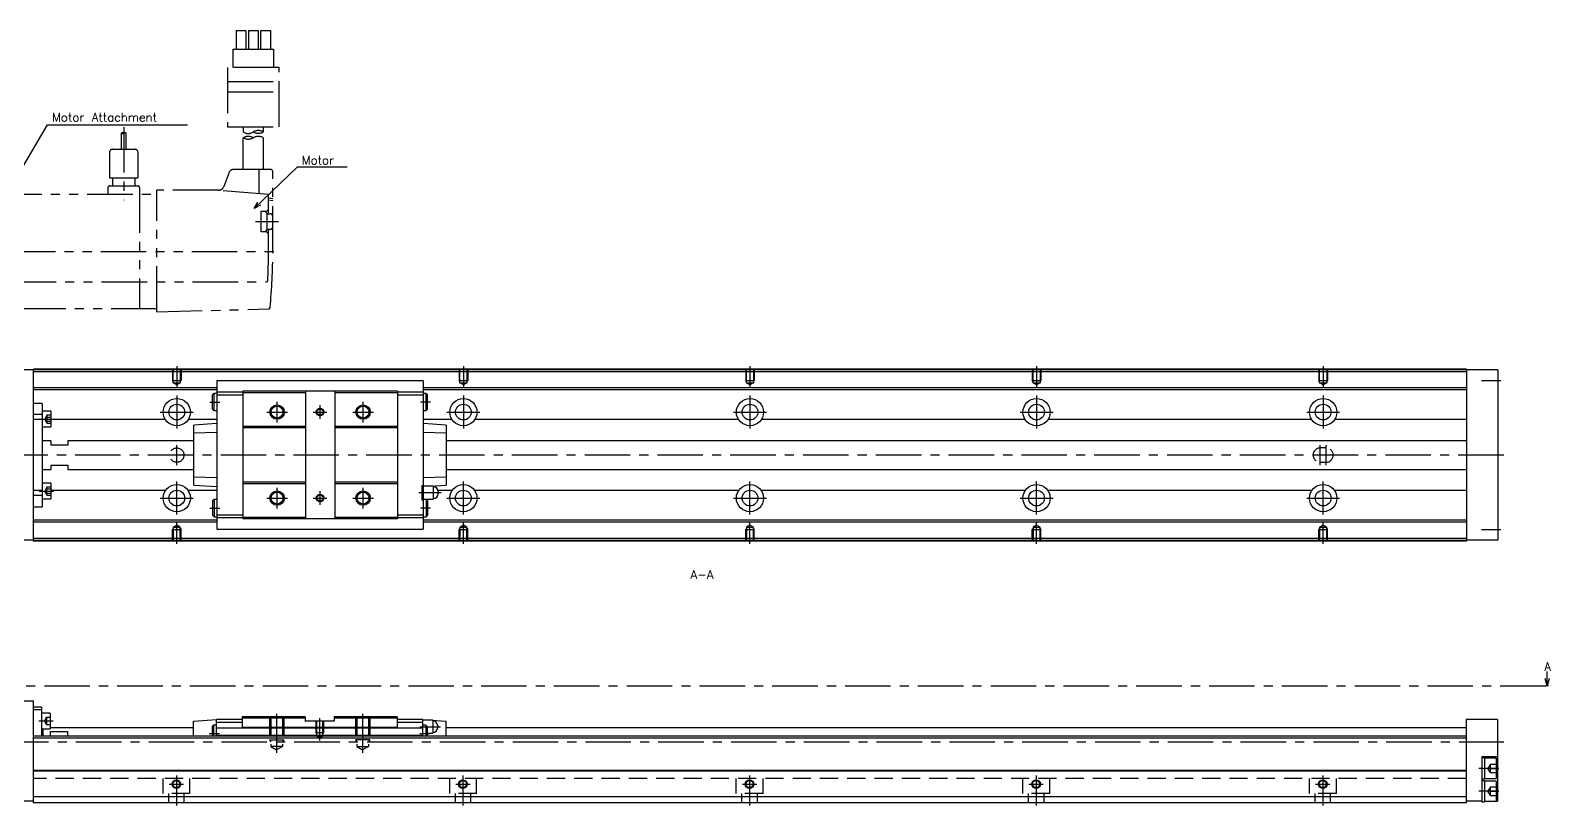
# Model space of a CAD drawing. Extents: x -2 to 824, y -8 to 279.
# Drawn here: x 294 to 824, y 9 to 279 of the extents above; entities that cross this region are included whole.
import ezdxf

# ---------------------------------------------------------------- set-up
doc = ezdxf.new("R2010")
doc.units = 0
doc.header["$LTSCALE"] = 0.5
for name, pattern in [('CENTER', [50.8, 31.75, -6.35, 6.35, -6.35]), ('DASHED', [19.05, 12.7, -6.35]), ('PHANTOM', [63.5, 31.75, -6.35, 6.35, -6.35, 6.35, -6.35])]:
    doc.linetypes.add(name, pattern=pattern)
for name, color, linetype in [('MSM_CENTER', 1, 'CENTER'), ('MSM_CONTINUOUS', 7, 'CONTINUOUS'), ('MSM_DASHED', 4, 'DASHED'), ('MSM_IMAGINARY', 6, 'PHANTOM'), ('MSM_NARROW', 5, 'CONTINUOUS'), ('MSM_PART_NUMBER', 7, 'CONTINUOUS')]:
    doc.layers.add(name, color=color, linetype=linetype)
doc.styles.get("Standard").update_dxf_attribs({"font": 'txt.shx', "height": 3, "bigfont": 'bigfont.shx'})

msp = doc.modelspace()

# ---------------------------------------------------------------- linework, layer by layer
at = {"layer": 'MSM_CENTER'}
for p, q in [((344.76, 162.3), (344.76, 154.79)), ((444.76, 162.3), (444.76, 154.79)), ((544.76, 162.3), (544.76, 154.79)), ((644.76, 162.3), (644.76, 154.79)), ((744.76, 162.3), (744.76, 154.79)), ((800.01, 157.3), (806.76, 157.3)), ((344.76, 152.05), (344.76, 140.55)), ((356.26, 149.8), (359.76, 149.8)), ((379.76, 142.67), (379.76, 149.92)), ((394.76, 143.93), (394.76, 148.66)), ((409.76, 142.67), (409.76, 149.92)), ((433.26, 149.8), (429.76, 149.8)), ((444.76, 152.05), (444.76, 140.55)), ((544.76, 152.05), (544.76, 140.55)), ((644.76, 152.05), (644.76, 140.55)), ((744.76, 152.05), (744.76, 140.55)), ((296.76, 143.85), (301.76, 143.85)), ((339.01, 146.3), (350.51, 146.3)), ((376.14, 146.3), (383.39, 146.3)), ((392.4, 146.3), (397.13, 146.3)), ((406.14, 146.3), (413.39, 146.3)), ((439.01, 146.3), (450.51, 146.3)), ((539.01, 146.3), (550.51, 146.3)), ((639.01, 146.3), (650.51, 146.3)), ((739.01, 146.3), (750.51, 146.3)), ((344.76, 127.8), (344.76, 134.8)), ((743.76, 127.8), (743.76, 134.8)), ((745.76, 127.8), (745.76, 134.8)), ((807.76, 131.3), (256.26, 131.3)), ((344.76, 110.55), (344.76, 122.05)), ((444.76, 110.55), (444.76, 122.05)), ((544.76, 110.55), (544.76, 122.05)), ((644.76, 110.55), (644.76, 122.05)), ((744.76, 110.55), (744.76, 122.05)), ((296.76, 118.74), (301.76, 118.74)), ((379.76, 112.67), (379.76, 119.92)), ((394.76, 113.93), (394.76, 118.66)), ((409.76, 112.67), (409.76, 119.92)), ((429.26, 118.2), (436.96, 118.2)), ((339.01, 116.3), (350.51, 116.3)), ((356.26, 112.8), (359.76, 112.8)), ((376.14, 116.3), (383.39, 116.3)), ((392.4, 116.3), (397.13, 116.3)), ((406.14, 116.3), (413.39, 116.3)), ((433.26, 112.8), (429.76, 112.8)), ((439.01, 116.3), (450.51, 116.3)), ((539.01, 116.3), (550.51, 116.3)), ((639.01, 116.3), (650.51, 116.3)), ((739.01, 116.3), (750.51, 116.3)), ((344.76, 100.3), (344.76, 107.81)), ((444.76, 100.3), (444.76, 107.81)), ((544.76, 100.3), (544.76, 107.81)), ((644.76, 100.3), (644.76, 107.81)), ((744.76, 100.3), (744.76, 107.81)), ((800.01, 105.3), (806.76, 105.3)), ((247.76, 50.8), (822.94, 50.8)), ((296.61, 38.55), (301.61, 38.55)), ((379.61, 41), (379.61, 27.41)), ((394.61, 39.5), (394.61, 31.69)), ((409.61, 41), (409.61, 27.41)), ((356.11, 34.1), (359.61, 34.1)), ((429.61, 36.5), (436.81, 36.5)), ((429.61, 34.1), (433.11, 34.1)), ((258.76, 31.3), (807.76, 31.3)), ((806.11, 22), (799.11, 22)), ((342.11, 16.5), (347.11, 16.5)), ((344.61, 19.5), (344.61, 9)), ((442.11, 16.5), (447.11, 16.5)), ((444.61, 19.5), (444.61, 9)), ((542.11, 16.5), (547.11, 16.5)), ((544.61, 19.5), (544.61, 9)), ((642.11, 16.5), (647.11, 16.5)), ((644.61, 19.5), (644.61, 9)), ((742.11, 16.5), (747.11, 16.5)), ((744.61, 19.5), (744.61, 9)), ((806.11, 14), (799.11, 14))]:
    msp.add_line(p, q, dxfattribs=at)
at = {"layer": 'MSM_CONTINUOUS'}
for p, q in [((294.76, 161), (279.76, 161)), ((794.76, 161.3), (294.76, 161.3)), ((294.76, 101.3), (294.76, 161.3)), ((794.76, 161.1), (294.76, 161.1)), ((794.76, 160.4), (294.76, 160.4)), ((794.76, 161.3), (794.76, 101.3)), ((805.76, 161), (794.76, 161)), ((805.76, 161), (805.76, 101.6)), ((358.76, 154.75), (294.76, 154.75)), ((358.76, 154.05), (294.76, 154.05)), ((430.76, 157.2), (358.76, 157.2)), ((358.76, 157.2), (358.76, 105.4)), ((430.76, 157.2), (430.76, 105.4)), ((794.76, 154.75), (430.76, 154.75)), ((794.76, 154.05), (430.76, 154.05)), ((297.76, 149.3), (294.76, 149.3)), ((297.76, 149.3), (297.76, 113.3)), ((357.76, 152.8), (357.26, 152.3)), ((357.26, 147.3), (357.26, 152.3)), ((358.76, 152.8), (357.76, 152.8)), ((357.76, 146.8), (357.76, 152.8)), ((367.76, 153.25), (358.76, 153.25)), ((367.76, 152.25), (358.76, 152.25)), ((421.76, 153.55), (367.76, 153.55)), ((367.76, 153.55), (367.76, 109.05)), ((389.66, 153.05), (367.76, 153.05)), ((389.66, 153.55), (389.66, 109.05)), ((399.86, 153.55), (399.86, 109.05)), ((421.76, 153.05), (399.86, 153.05)), ((421.76, 153.55), (421.76, 109.05)), ((430.76, 153.25), (421.76, 153.25)), ((430.76, 152.25), (421.76, 152.25)), ((431.76, 152.8), (430.76, 152.8)), ((432.26, 152.3), (431.76, 152.8)), ((431.76, 146.8), (431.76, 152.8)), ((432.26, 147.3), (432.26, 152.3)), ((297.76, 145.43), (294.76, 145.43)), ((297.76, 143.68), (294.76, 143.68)), ((300.76, 146.6), (297.76, 146.6)), ((300.76, 146.6), (300.76, 141.1)), ((340.81, 143.66), (300.76, 143.66)), ((358.76, 143.66), (348.71, 143.66)), ((357.26, 147.3), (357.76, 146.8)), ((357.76, 146.8), (358.76, 146.8)), ((430.76, 146.8), (431.76, 146.8)), ((440.81, 143.66), (430.76, 143.66)), ((431.76, 146.8), (432.26, 147.3)), ((540.81, 143.66), (448.71, 143.66)), ((640.81, 143.66), (548.71, 143.66)), ((740.81, 143.66), (648.71, 143.66)), ((794.76, 143.66), (748.71, 143.66)), ((297.76, 141.1), (300.76, 141.1)), ((358.76, 142.3), (350.76, 141.77)), ((350.76, 120.83), (350.76, 141.77)), ((358.76, 139.16), (350.76, 138.9)), ((389.66, 141.3), (367.76, 141.3)), ((389.66, 140.8), (367.76, 140.8)), ((421.76, 141.3), (399.86, 141.3)), ((421.76, 140.8), (399.86, 140.8)), ((438.76, 141.77), (430.76, 142.3)), ((438.76, 138.9), (430.76, 139.16)), ((438.76, 141.77), (438.76, 120.83)), ((300.76, 136.3), (297.76, 136.3)), ((300.76, 136.3), (300.76, 134.8)), ((306.76, 134.8), (300.76, 134.8)), ((306.76, 136.3), (306.76, 134.8)), ((350.76, 136.3), (306.76, 136.3)), ((794.76, 136.3), (438.76, 136.3)), ((300.76, 127.8), (306.76, 127.8)), ((300.76, 127.8), (300.76, 126.3)), ((306.76, 127.8), (306.76, 126.3)), ((297.76, 126.3), (300.76, 126.3)), ((306.76, 126.3), (350.76, 126.3)), ((350.76, 123.7), (358.76, 123.44)), ((430.76, 123.44), (438.76, 123.7)), ((438.76, 126.3), (794.76, 126.3)), ((297.76, 118.92), (294.76, 118.92)), ((297.76, 117.17), (294.76, 117.17)), ((300.76, 121.49), (297.76, 121.49)), ((300.76, 121.49), (300.76, 115.99)), ((340.81, 118.94), (300.76, 118.94)), ((358.76, 118.94), (348.71, 118.94)), ((350.76, 120.83), (358.76, 120.3)), ((389.66, 121.8), (367.76, 121.8)), ((389.66, 121.3), (367.76, 121.3)), ((421.76, 121.8), (399.86, 121.8)), ((421.76, 121.3), (399.86, 121.3)), ((430.26, 120.7), (430.26, 115.7)), ((430.26, 120.7), (430.76, 120.7)), ((430.76, 119.7), (430.26, 119.7)), ((430.26, 116.7), (430.76, 116.7)), ((434.21, 120.45), (430.76, 120.45)), ((433.02, 120.45), (438.76, 120.83)), ((434.21, 120.45), (434.21, 115.95)), ((440.81, 118.94), (435.9, 118.94)), ((435.96, 118.5), (435.96, 117.9)), ((540.81, 118.94), (448.71, 118.94)), ((640.81, 118.94), (548.71, 118.94)), ((740.81, 118.94), (648.71, 118.94)), ((794.76, 118.94), (748.71, 118.94)), ((294.76, 113.3), (297.76, 113.3)), ((297.76, 115.99), (300.76, 115.99)), ((357.76, 115.8), (357.26, 115.3)), ((357.26, 115.3), (357.26, 110.3)), ((357.76, 115.8), (357.76, 109.8)), ((358.76, 115.8), (357.76, 115.8)), ((430.26, 115.7), (430.76, 115.7)), ((430.76, 115.95), (434.21, 115.95)), ((431.76, 115.8), (430.76, 115.8)), ((431.76, 115.8), (431.76, 109.8)), ((432.26, 115.3), (431.76, 115.8)), ((432.26, 115.3), (432.26, 110.3)), ((358.76, 108.55), (294.76, 108.55)), ((358.76, 107.85), (294.76, 107.85)), ((357.26, 110.3), (357.76, 109.8)), ((357.76, 109.8), (358.76, 109.8)), ((367.76, 110.35), (358.76, 110.35)), ((367.76, 109.35), (358.76, 109.35)), ((389.66, 109.55), (367.76, 109.55)), ((421.76, 109.05), (367.76, 109.05)), ((421.76, 109.55), (399.86, 109.55)), ((430.76, 110.35), (421.76, 110.35)), ((430.76, 109.35), (421.76, 109.35)), ((430.76, 109.8), (431.76, 109.8)), ((794.76, 108.55), (430.76, 108.55)), ((794.76, 107.85), (430.76, 107.85)), ((431.76, 109.8), (432.26, 110.3)), ((294.76, 101.6), (279.76, 101.6)), ((794.76, 102.2), (294.76, 102.2)), ((794.76, 101.5), (294.76, 101.5)), ((794.76, 101.3), (294.76, 101.3)), ((358.76, 105.4), (430.76, 105.4)), ((805.76, 101.6), (794.76, 101.6)), ((822.94, 50.8), (822.27, 53.3)), ((822.94, 50.8), (822.94, 55.8)), ((823.61, 53.3), (822.94, 50.8)), ((823.44, 50.8), (822.44, 50.8)), ((282.76, 45.5), (294.76, 45.5)), ((294.61, 45.5), (294.61, 10)), ((297.61, 43.3), (294.61, 43.3)), ((297.61, 42.45), (294.61, 42.45)), ((297.61, 43.3), (297.61, 33.2)), ((300.61, 41.3), (297.61, 41.3)), ((300.61, 41.3), (300.61, 35.8)), ((350.61, 38.5), (358.61, 39)), ((350.61, 33.2), (350.61, 38.5)), ((367.61, 39), (358.61, 39)), ((358.61, 33.2), (358.61, 39)), ((367.61, 38), (358.61, 38)), ((367.61, 40), (367.61, 36.29)), ((389.51, 40), (367.61, 40)), ((389.51, 39.5), (367.61, 39.5)), ((389.51, 40), (389.51, 38.5)), ((399.71, 38.5), (389.51, 38.5)), ((421.61, 40), (399.71, 40)), ((399.71, 40), (399.71, 38.5)), ((421.61, 39.5), (399.71, 39.5)), ((421.61, 40), (421.61, 36.29)), ((430.61, 39), (421.61, 39)), ((430.61, 38), (421.61, 38)), ((430.61, 39), (438.61, 38.5)), ((430.61, 33.2), (430.61, 39)), ((434.06, 38.75), (430.61, 38.75)), ((434.06, 38.75), (434.06, 34.25)), ((438.61, 38.5), (438.61, 33.2)), ((794.61, 39), (794.61, 10)), ((805.61, 39), (794.61, 39)), ((805.61, 39), (805.61, 10.5)), ((794.61, 33.2), (294.61, 33.2)), ((794.61, 32.5), (294.61, 32.5)), ((297.61, 35.8), (300.61, 35.8)), ((298.11, 33.2), (298.11, 35.8)), ((300.61, 36.3), (350.61, 36.3)), ((300.61, 34.87), (306.61, 34.87)), ((300.61, 34.87), (300.61, 33.2)), ((306.61, 34.87), (306.61, 33.2)), ((357.61, 37.1), (357.11, 36.6)), ((357.11, 36.6), (357.11, 33.2)), ((358.61, 37.1), (357.61, 37.1)), ((357.61, 37.1), (357.61, 33.2)), ((430.61, 36), (358.61, 36)), ((430.61, 33.5), (358.61, 33.5)), ((421.61, 36.29), (367.61, 36.29)), ((431.61, 37.1), (430.61, 37.1)), ((432.11, 36.6), (431.61, 37.1)), ((431.61, 37.1), (431.61, 33.2)), ((432.11, 36.6), (432.11, 33.2)), ((432.11, 34.25), (434.06, 34.25)), ((435.81, 36.8), (435.81, 36.2)), ((438.61, 36.3), (794.61, 36.3)), ((805.61, 26), (800.11, 26)), ((800.11, 26), (800.11, 10.35)), ((801.11, 25.65), (800.11, 25.65)), ((801.11, 25.65), (801.11, 18.35)), ((805.11, 25.5), (801.11, 25.5)), ((805.11, 25.5), (805.11, 18.5)), ((794.61, 21.2), (294.61, 21.2)), ((794.61, 21), (294.61, 21)), ((800.11, 18.35), (801.11, 18.35)), ((801.11, 17.65), (800.11, 17.65)), ((801.11, 18.5), (805.11, 18.5)), ((801.11, 17.65), (801.11, 10.35)), ((805.11, 17.5), (801.11, 17.5)), ((805.11, 17.5), (805.11, 10.5)), ((794.61, 12), (294.61, 12)), ((294.76, 10.5), (285.26, 10.5)), ((794.61, 10), (294.61, 10)), ((800.11, 10.5), (794.61, 10.5)), ((800.11, 10.35), (801.11, 10.35)), ((801.11, 10.5), (805.61, 10.5))]:
    msp.add_line(p, q, dxfattribs=at)
for centre, radius in [((344.76, 146.3), 4.75), ((344.76, 146.3), 2.75), ((444.76, 146.3), 4.75), ((444.76, 146.3), 2.75), ((544.76, 146.3), 4.75), ((544.76, 146.3), 2.75), ((644.76, 146.3), 4.75), ((644.76, 146.3), 2.75), ((744.76, 146.3), 4.75), ((744.76, 146.3), 2.75), ((379.76, 146.3), 2.07), ((394.76, 146.3), 1.06), ((409.76, 146.3), 2.07), ((344.76, 116.3), 4.75), ((344.76, 116.3), 2.75), ((379.76, 116.3), 2.07), ((394.76, 116.3), 1.06), ((409.76, 116.3), 2.07), ((444.76, 116.3), 4.75), ((444.76, 116.3), 2.75), ((544.76, 116.3), 4.75), ((544.76, 116.3), 2.75), ((644.76, 116.3), 4.75), ((644.76, 116.3), 2.75), ((744.76, 116.3), 4.75), ((744.76, 116.3), 2.75), ((344.61, 16.5), 1.23), ((444.61, 16.5), 1.23), ((544.61, 16.5), 1.23), ((644.61, 16.5), 1.23), ((744.61, 16.5), 1.23)]:
    msp.add_circle(centre, radius, dxfattribs=at)
for centre, start, end in [((434.21, 118.5), 0, 90), ((434.21, 117.9), 270, 0), ((434.06, 36.8), 0, 90), ((434.06, 36.2), 270, 0)]:
    msp.add_arc(centre, 1.75, start, end, dxfattribs=at)
at = {"layer": 'MSM_DASHED'}
for p, q in [((343.26, 161.3), (343.26, 157.3)), ((343.53, 156.5), (343.53, 161.3)), ((345.99, 161.3), (345.99, 156.5)), ((346.26, 161.3), (346.26, 157.3)), ((443.26, 161.3), (443.26, 157.3)), ((443.53, 156.5), (443.53, 161.3)), ((445.99, 161.3), (445.99, 156.5)), ((446.26, 161.3), (446.26, 157.3)), ((543.26, 161.3), (543.26, 157.3)), ((543.53, 156.5), (543.53, 161.3)), ((545.99, 161.3), (545.99, 156.5)), ((546.26, 161.3), (546.26, 157.3)), ((643.26, 161.3), (643.26, 157.3)), ((643.53, 156.5), (643.53, 161.3)), ((645.99, 161.3), (645.99, 156.5)), ((646.26, 161.3), (646.26, 157.3)), ((743.26, 161.3), (743.26, 157.3)), ((743.53, 156.5), (743.53, 161.3)), ((745.99, 161.3), (745.99, 156.5)), ((746.26, 161.3), (746.26, 157.3)), ((343.53, 156.83), (343.26, 157.3)), ((343.26, 157.3), (346.26, 157.3)), ((343.53, 156.5), (345.99, 156.5)), ((344.76, 155.79), (343.53, 156.5)), ((345.99, 156.5), (344.76, 155.79)), ((345.99, 156.83), (346.26, 157.3)), ((443.53, 156.83), (443.26, 157.3)), ((443.26, 157.3), (446.26, 157.3)), ((443.53, 156.5), (445.99, 156.5)), ((444.76, 155.79), (443.53, 156.5)), ((445.99, 156.5), (444.76, 155.79)), ((445.99, 156.83), (446.26, 157.3)), ((543.53, 156.83), (543.26, 157.3)), ((543.26, 157.3), (546.26, 157.3)), ((543.53, 156.5), (545.99, 156.5)), ((544.76, 155.79), (543.53, 156.5)), ((545.99, 156.5), (544.76, 155.79)), ((545.99, 156.83), (546.26, 157.3)), ((643.53, 156.83), (643.26, 157.3)), ((643.26, 157.3), (646.26, 157.3)), ((643.53, 156.5), (645.99, 156.5)), ((644.76, 155.79), (643.53, 156.5)), ((645.99, 156.5), (644.76, 155.79)), ((645.99, 156.83), (646.26, 157.3)), ((743.53, 156.83), (743.26, 157.3)), ((743.26, 157.3), (746.26, 157.3)), ((743.53, 156.5), (745.99, 156.5)), ((744.76, 155.79), (743.53, 156.5)), ((745.99, 156.5), (744.76, 155.79)), ((745.99, 156.83), (746.26, 157.3)), ((299.46, 145.1), (298.74, 143.85)), ((299.46, 142.6), (298.74, 143.85)), ((299.46, 145.3), (300.76, 145.3)), ((299.46, 145.3), (299.46, 142.41)), ((299.46, 144.58), (300.76, 144.58)), ((299.46, 143.13), (300.76, 143.13)), ((299.46, 142.41), (300.76, 142.41)), ((745.76, 133.8), (743.76, 133.8)), ((743.76, 128.8), (745.76, 128.8)), ((299.46, 119.99), (298.74, 118.74)), ((299.46, 117.49), (298.74, 118.74)), ((299.46, 120.19), (300.76, 120.19)), ((299.46, 117.3), (299.46, 120.19)), ((299.46, 119.47), (300.76, 119.47)), ((299.46, 118.02), (300.76, 118.02)), ((299.46, 117.3), (300.76, 117.3)), ((344.76, 106.81), (343.53, 106.1)), ((343.53, 106.1), (343.53, 101.3)), ((343.53, 106.1), (345.99, 106.1)), ((345.99, 106.1), (344.76, 106.81)), ((345.99, 101.3), (345.99, 106.1)), ((444.76, 106.81), (443.53, 106.1)), ((443.53, 106.1), (443.53, 101.3)), ((443.53, 106.1), (445.99, 106.1)), ((445.99, 106.1), (444.76, 106.81)), ((445.99, 101.3), (445.99, 106.1)), ((544.76, 106.81), (543.53, 106.1)), ((543.53, 106.1), (543.53, 101.3)), ((543.53, 106.1), (545.99, 106.1)), ((545.99, 106.1), (544.76, 106.81)), ((545.99, 101.3), (545.99, 106.1)), ((644.76, 106.81), (643.53, 106.1)), ((643.53, 106.1), (643.53, 101.3)), ((643.53, 106.1), (645.99, 106.1)), ((645.99, 106.1), (644.76, 106.81)), ((645.99, 101.3), (645.99, 106.1)), ((744.76, 106.81), (743.53, 106.1)), ((743.53, 106.1), (743.53, 101.3)), ((743.53, 106.1), (745.99, 106.1)), ((745.99, 106.1), (744.76, 106.81)), ((745.99, 101.3), (745.99, 106.1)), ((343.53, 105.77), (343.26, 105.3)), ((343.26, 101.3), (343.26, 105.3)), ((343.26, 105.3), (346.26, 105.3)), ((345.99, 105.77), (346.26, 105.3)), ((346.26, 101.3), (346.26, 105.3)), ((443.53, 105.77), (443.26, 105.3)), ((443.26, 101.3), (443.26, 105.3)), ((443.26, 105.3), (446.26, 105.3)), ((445.99, 105.77), (446.26, 105.3)), ((446.26, 101.3), (446.26, 105.3)), ((543.53, 105.77), (543.26, 105.3)), ((543.26, 101.3), (543.26, 105.3)), ((543.26, 105.3), (546.26, 105.3)), ((545.99, 105.77), (546.26, 105.3)), ((546.26, 101.3), (546.26, 105.3)), ((643.53, 105.77), (643.26, 105.3)), ((643.26, 101.3), (643.26, 105.3)), ((643.26, 105.3), (646.26, 105.3)), ((645.99, 105.77), (646.26, 105.3)), ((646.26, 101.3), (646.26, 105.3)), ((743.53, 105.77), (743.26, 105.3)), ((743.26, 101.3), (743.26, 105.3)), ((743.26, 105.3), (746.26, 105.3)), ((745.99, 105.77), (746.26, 105.3)), ((746.26, 101.3), (746.26, 105.3)), ((299.31, 39.8), (298.59, 38.55)), ((299.31, 37.3), (298.59, 38.55)), ((299.31, 39.8), (300.61, 39.8)), ((299.31, 39.8), (299.31, 37.3)), ((299.31, 38.55), (300.61, 38.55)), ((299.31, 37.3), (300.61, 37.3)), ((377.11, 40), (377.11, 32)), ((377.54, 40), (377.54, 29.6)), ((381.68, 40), (381.68, 29.6)), ((382.11, 40), (382.11, 32)), ((393.31, 38.5), (393.31, 34.5)), ((393.55, 38.5), (393.55, 33.3)), ((395.67, 33.3), (395.67, 38.5)), ((395.91, 38.5), (395.91, 34.5)), ((407.11, 40), (407.11, 32)), ((407.54, 40), (407.54, 29.6)), ((411.68, 40), (411.68, 29.6)), ((412.11, 40), (412.11, 32)), ((377.11, 32), (377.54, 31.25)), ((377.11, 32), (382.11, 32)), ((382.11, 32), (381.68, 31.25)), ((393.31, 34.5), (393.55, 34.08)), ((393.31, 34.5), (395.91, 34.5)), ((395.67, 33.3), (393.55, 33.3)), ((393.55, 33.3), (394.61, 32.69)), ((394.61, 32.69), (395.67, 33.3)), ((395.91, 34.5), (395.67, 34.08)), ((412.11, 32), (407.11, 32)), ((407.11, 32), (407.54, 31.25)), ((412.11, 32), (411.68, 31.25)), ((381.68, 29.6), (377.54, 29.6)), ((377.54, 29.6), (379.61, 28.41)), ((381.68, 29.6), (379.61, 28.41)), ((407.54, 29.6), (411.68, 29.6)), ((407.54, 29.6), (409.61, 28.41)), ((411.68, 29.6), (409.61, 28.41)), ((803.11, 23.5), (802.24, 22)), ((803.11, 20.5), (802.24, 22)), ((803.11, 20.5), (803.11, 23.5)), ((803.11, 23.5), (805.11, 23.5)), ((803.11, 22), (805.11, 22)), ((794.61, 18.5), (294.61, 18.5)), ((339.86, 18.5), (339.86, 13.2)), ((349.36, 13.2), (349.36, 18.5)), ((439.86, 18.5), (439.86, 13.2)), ((449.36, 13.2), (449.36, 18.5)), ((539.86, 18.5), (539.86, 13.2)), ((549.36, 13.2), (549.36, 18.5)), ((639.86, 18.5), (639.86, 13.2)), ((649.36, 13.2), (649.36, 18.5)), ((739.86, 18.5), (739.86, 13.2)), ((749.36, 13.2), (749.36, 18.5)), ((803.11, 20.5), (805.11, 20.5)), ((349.36, 13.2), (339.86, 13.2)), ((341.86, 13.2), (341.86, 10)), ((347.36, 10), (347.36, 13.2)), ((449.36, 13.2), (439.86, 13.2)), ((441.86, 13.2), (441.86, 10)), ((447.36, 10), (447.36, 13.2)), ((549.36, 13.2), (539.86, 13.2)), ((541.86, 13.2), (541.86, 10)), ((547.36, 10), (547.36, 13.2)), ((649.36, 13.2), (639.86, 13.2)), ((641.86, 13.2), (641.86, 10)), ((647.36, 10), (647.36, 13.2)), ((749.36, 13.2), (739.86, 13.2)), ((741.86, 13.2), (741.86, 10)), ((747.36, 10), (747.36, 13.2)), ((803.11, 15.5), (802.24, 14)), ((803.11, 12.5), (802.24, 14)), ((803.11, 12.5), (803.11, 15.5)), ((803.11, 15.5), (805.11, 15.5)), ((803.11, 14), (805.11, 14)), ((803.11, 12.5), (805.11, 12.5))]:
    msp.add_line(p, q, dxfattribs=at)
msp.add_circle((344.76, 131.3), 2.5, dxfattribs=at)
for centre, start, end in [((743.76, 131.3), 90, 270), ((745.76, 131.3), 270, 90)]:
    msp.add_arc(centre, 2.5, start, end, dxfattribs=at)
at = {"layer": 'MSM_IMAGINARY'}
for p, q in [((365.46, 279.48), (368.86, 279.48)), ((365.46, 279.48), (365.46, 272.98)), ((368.86, 279.48), (368.86, 272.98)), ((369.76, 279.48), (373.16, 279.48)), ((369.76, 279.48), (369.76, 272.98)), ((373.16, 279.48), (373.16, 272.98)), ((374.06, 272.98), (374.06, 279.48)), ((374.06, 279.48), (377.46, 279.48)), ((377.46, 279.48), (377.46, 272.98)), ((364.46, 272.98), (378.46, 272.98)), ((364.46, 266.48), (364.46, 272.98)), ((378.46, 272.98), (378.46, 266.48)), ((362.46, 266.48), (362.46, 245.86)), ((380.46, 266.48), (362.46, 266.48)), ((380.46, 245.86), (380.46, 266.48)), ((362.46, 261.63), (380.46, 261.63)), ((362.46, 258.03), (380.46, 258.03)), ((326.26, 245.75), (326.26, 220.3)), ((362.46, 245.86), (380.46, 245.86)), ((367.96, 245.86), (367.96, 244.07)), ((374.96, 244.07), (374.96, 245.86)), ((325.41, 243.64), (325.41, 238)), ((327.11, 238), (327.11, 243.64)), ((367.96, 231), (367.96, 242.04)), ((374.96, 231), (374.96, 242.04)), ((321.31, 237), (321.31, 228)), ((322.31, 238), (330.21, 238)), ((331.21, 237), (331.21, 228)), ((362.88, 229.68), (361.18, 225.02)), ((377.46, 231), (364.76, 231)), ((373.46, 222.46), (373.46, 231)), ((378.26, 202.3), (378.26, 230.2)), ((320.76, 224.7), (320.76, 222.3)), ((321.26, 225.2), (331.26, 225.2)), ((321.31, 228), (331.21, 228)), ((322.36, 228), (322.36, 225.2)), ((330.16, 228), (330.16, 225.2)), ((331.76, 224.7), (331.76, 182.3)), ((337.76, 181.3), (337.76, 223.7)), ((359.3, 223.7), (337.76, 223.7)), ((376.76, 222.17), (359.3, 223.7)), ((281.76, 222.3), (337.76, 222.3)), ((376.76, 215.53), (376.76, 222.17)), ((378.26, 220.76), (376.76, 220.89)), ((378.26, 220.06), (376.76, 220.19)), ((372.26, 212.78), (380.26, 212.78)), ((374.26, 216.38), (375.76, 216.38)), ((374.26, 209.18), (374.26, 216.38)), ((375.26, 216.28), (374.26, 216.28)), ((376.23, 215.53), (377.26, 215.53)), ((376.26, 210.28), (376.26, 215.28)), ((374.26, 209.28), (375.26, 209.28)), ((375.76, 209.18), (374.26, 209.18)), ((377.26, 210.03), (376.26, 210.03)), ((376.76, 202.3), (376.76, 210.03)), ((254.76, 202.3), (380.26, 202.3)), ((286.76, 191.73), (376, 191.73)), ((337.76, 182.3), (281.76, 182.3)), ((337.76, 181.3), (376.82, 182.29))]:
    msp.add_line(p, q, dxfattribs=at)
for centre, radius, start, end in [((369.71, 246.51), 3, 234.3132, 305.6839), ((373.21, 241.04), 3.5, 60.0014, 120.0014), ((373.21, 247.1), 3.5, 240.0015, 300.0015), ((325.84, 242.9), 0.85, 60.0009, 119.999), ((325.84, 244.37), 0.85, 240.001, 299.999), ((326.69, 242.9), 0.85, 59.9987, 119.999), ((369.71, 239.01), 3.5, 60.0014, 120.1319), ((369.71, 245.07), 3.5, 239.871, 300), ((373.21, 239.01), 3.5, 60.0637, 120), ((322.31, 237), 1, 90, 180), ((330.21, 237), 1, 360, 90), ((364.76, 229), 2, 90, 160), ((377.46, 230.2), 0.8, 360, 90), ((321.26, 224.7), 0.5, 90, 180), ((331.26, 224.7), 0.5, 360, 90), ((359.3, 225.7), 2, 270, 340), ((375.26, 215.28), 1, 360, 90), ((375.76, 217.38), 1, 270, 0), ((377.26, 214.53), 1, 360, 90), ((375.26, 210.28), 1, 270, 360), ((375.76, 208.18), 1, 1.7094, 90), ((377.26, 211.03), 1, 270, 360), ((178.26, 202.3), 198.5, 357.0836, 0), ((178.26, 202.3), 200, 354.3874, 0), ((376, 192.23), 0.5, 270, 357.0836), ((376.8, 182.79), 0.5, 271.4503, 354.3874)]:
    msp.add_arc(centre, radius, start, end, dxfattribs=at)
at = {"layer": 'MSM_NARROW'}
for centre, radius in [((379.76, 146.3), 2.5), ((409.76, 146.3), 2.5), ((394.76, 146.3), 1.3), ((379.76, 116.3), 2.5), ((394.76, 116.3), 1.3), ((409.76, 116.3), 2.5), ((344.61, 16.5), 1.5), ((444.61, 16.5), 1.5), ((544.61, 16.5), 1.5), ((644.61, 16.5), 1.5), ((744.61, 16.5), 1.5)]:
    msp.add_circle(centre, radius, dxfattribs=at)
at = {"layer": 'MSM_PART_NUMBER'}
for p, q in [((280.7, 214.29), (299.66, 246.54)), ((299.66, 246.54), (348.5, 246.54)), ((371.72, 217.28), (386.86, 231.83)), ((386.86, 231.83), (404.17, 231.83)), ((371.72, 217.28), (373.06, 219.49)), ((373.99, 218.52), (371.72, 217.28))]:
    msp.add_line(p, q, dxfattribs=at)

# ---------------------------------------------------------------- texts
for s, p in [('Motor Attachment', (301.22, 247.69)), ('Motor', (388.38, 232.69)), ('A-A', (524.03, 88.1)), ('A', (821.93, 56.05))]:
    msp.add_text(s, height=3, dxfattribs=at).set_placement(p)

doc.saveas('drawing.dxf')
